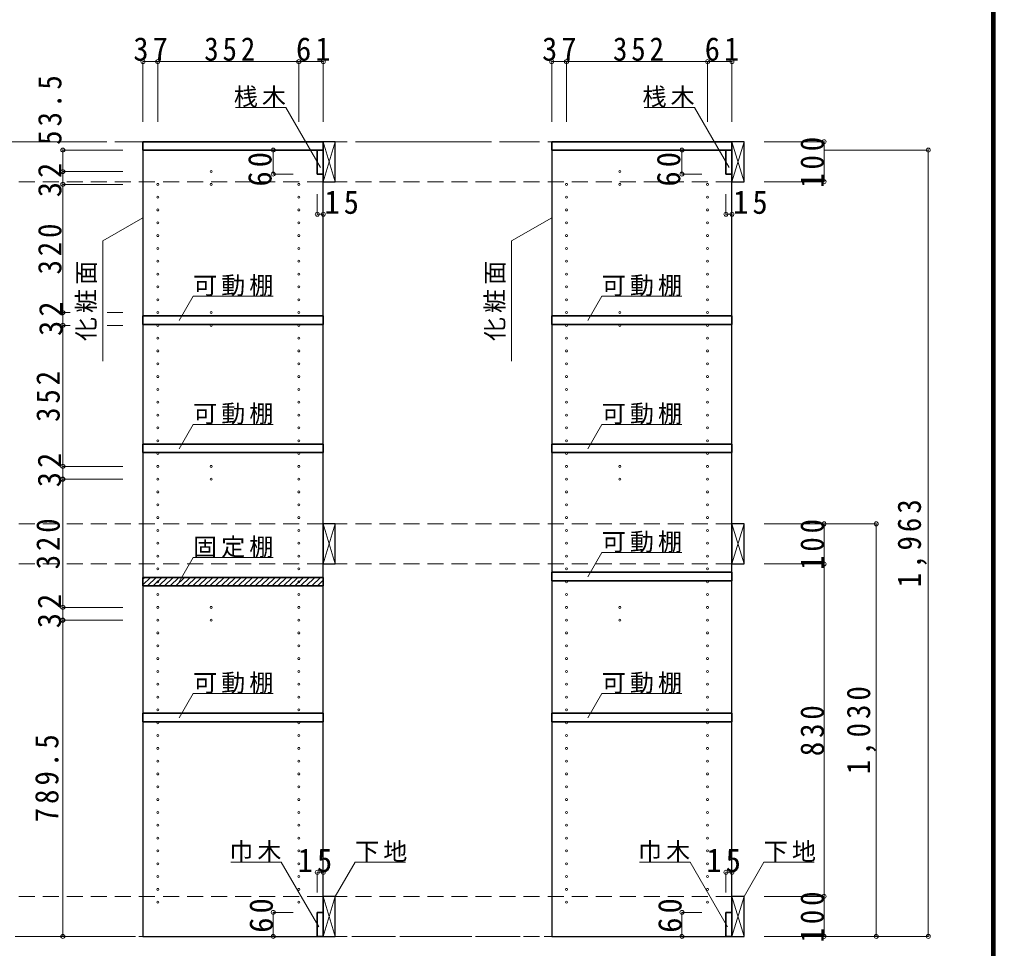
# Model space of a CAD drawing. Units: millimetres at full size, sheet at 1:20; details may follow other scales. Extents: x -3922 to 3878, y -2932 to 2722.
# Drawn here: x 1445 to 3878, y -1741 to 578 of the extents above; entities that cross this region are included whole.
import ezdxf

# ---------------------------------------------------------------- set-up
doc = ezdxf.new("R2010")
doc.units = ezdxf.units.MM
doc.header["$LTSCALE"] = 20
doc.header["$PDMODE"] = 32
doc.header["$PDSIZE"] = 10
doc.linetypes.add('CHAIN1', pattern=[8, 5, -1, 1, -1])
doc.linetypes.add('DASHED2', pattern=[3, 2, -1])
for name, color, linetype, lineweight in [('0-2_本体', 2, 'Continuous', 35), ('0-3_固定棚', 3, 'Continuous', 25), ('0-4_可動棚', 3, 'Continuous', 25), ('0-5_側板', 4, 'Continuous', 9), ('0-7_桟木・巾木', 2, 'Continuous', 35), ('0-8_', 3, 'Continuous', 25), ('0-A_文字', 7, 'Continuous', 18), ('0-B_寸法', 7, 'Continuous', 9), ('0-C_ハッチ', 4, 'Continuous', 9), ('F-1_枠', 6, 'Continuous', 40)]:
    doc.layers.add(name, color=color, linetype=linetype, lineweight=lineweight)
doc.styles.add('ＭＳ ゴシック', font='')
doc.styles.get('ＭＳ ゴシック').set_extended_font_data('MS Gothic')

msp = doc.modelspace()

# ---------------------------------------------------------------- linework, layer by layer
at = {"layer": '0-2_本体'}
for p, q in [((1752.82, 272.73), (2202.82, 272.73)), ((2202.82, 272.73), (2202.82, 251.73)), ((2772.82, 272.73), (3222.82, 272.73)), ((3222.82, 272.73), (3222.82, 251.73))]:
    msp.add_line(p, q, dxfattribs=at)
for points in [[(2202.82, 251.73), (1752.82, 251.73), (1752.82, 272.73)], [(3222.82, 251.73), (2772.82, 251.73), (2772.82, 272.73)]]:
    msp.add_lwpolyline(points, dxfattribs=at)
at = {"layer": '0-3_固定棚', "color": 2, "lineweight": 35}
for p, q in [((1752.82, -815.27), (2202.82, -815.27)), ((2202.82, -815.27), (2202.82, -836.27))]:
    msp.add_line(p, q, dxfattribs=at)
msp.add_lwpolyline([(1752.82, -815.27), (1752.82, -836.27), (2202.82, -836.27)], dxfattribs=at)
at = {"layer": '0-4_可動棚', "color": 2, "lineweight": 35}
for p, q in [((2202.82, -162.27), (1752.82, -162.27)), ((1752.82, -183.27), (1752.82, -162.27)), ((2202.82, -162.27), (2202.82, -183.27)), ((3222.82, -162.27), (2772.82, -162.27)), ((2772.82, -183.27), (2772.82, -162.27)), ((3222.82, -162.27), (3222.82, -183.27)), ((2202.82, -183.27), (1752.82, -183.27)), ((3222.82, -183.27), (2772.82, -183.27)), ((2202.82, -482.27), (1752.82, -482.27)), ((1752.82, -503.27), (1752.82, -482.27)), ((2202.82, -482.27), (2202.82, -503.27)), ((3222.82, -482.27), (2772.82, -482.27)), ((2772.82, -503.27), (2772.82, -482.27)), ((3222.82, -482.27), (3222.82, -503.27)), ((2202.82, -503.27), (1752.82, -503.27)), ((3222.82, -503.27), (2772.82, -503.27)), ((3222.82, -802.27), (2772.82, -802.27)), ((2772.82, -823.27), (2772.82, -802.27)), ((3222.82, -802.27), (3222.82, -823.27)), ((3222.82, -823.27), (2772.82, -823.27)), ((2202.82, -1154.27), (1752.82, -1154.27)), ((1752.82, -1175.27), (1752.82, -1154.27)), ((2202.82, -1154.27), (2202.82, -1175.27)), ((3222.82, -1154.27), (2772.82, -1154.27)), ((2772.82, -1175.27), (2772.82, -1154.27)), ((3222.82, -1154.27), (3222.82, -1175.27)), ((2202.82, -1175.27), (1752.82, -1175.27)), ((3222.82, -1175.27), (2772.82, -1175.27))]:
    msp.add_line(p, q, dxfattribs=at)
at = {"layer": '0-5_側板', "color": 3, "lineweight": 25}
for p, q in [((2202.82, 251.73), (1752.82, 251.73)), ((2202.82, -1711.27), (2202.82, 251.73)), ((3222.82, 251.73), (2772.82, 251.73)), ((3222.82, -1711.27), (3222.82, 251.73))]:
    msp.add_line(p, q, dxfattribs=at)
for points in [[(1752.82, 251.73), (1752.82, -1711.27), (2202.82, -1711.27)], [(2772.82, 251.73), (2772.82, -1711.27), (3222.82, -1711.27)]]:
    msp.add_lwpolyline(points, dxfattribs=at)
at = {"layer": '0-5_側板'}
for centre in [(1922.82, 198.23), (2942.82, 198.23), (1789.82, 166.23), (1922.82, 166.23), (2141.82, 166.23), (2809.82, 166.23), (2942.82, 166.23), (3161.82, 166.23), (1789.82, 134.23), (2141.82, 134.23), (2809.82, 134.23), (3161.82, 134.23), (1789.82, 102.23), (2141.82, 102.23), (2809.82, 102.23), (3161.82, 102.23), (1789.82, 70.23), (2141.82, 70.23), (2809.82, 70.23), (3161.82, 70.23), (1789.82, 38.23), (2141.82, 38.23), (2809.82, 38.23), (3161.82, 38.23), (1789.82, 6.23), (2141.82, 6.23), (2809.82, 6.23), (3161.82, 6.23), (1789.82, -25.77), (2141.82, -25.77), (2809.82, -25.77), (3161.82, -25.77), (1789.82, -57.77), (2141.82, -57.77), (2809.82, -57.77), (3161.82, -57.77), (1789.82, -89.77), (2141.82, -89.77), (2809.82, -89.77), (3161.82, -89.77), (1789.82, -121.77), (2141.82, -121.77), (2809.82, -121.77), (3161.82, -121.77), (1789.82, -153.77), (1922.82, -153.77), (2141.82, -153.77), (2809.82, -153.77), (2942.82, -153.77), (3161.82, -153.77), (1789.82, -185.77), (1922.82, -185.77), (2141.82, -185.77), (2809.82, -185.77), (2942.82, -185.77), (3161.82, -185.77), (1789.82, -217.77), (2141.82, -217.77), (2809.82, -217.77), (3161.82, -217.77), (1789.82, -249.77), (2141.82, -249.77), (2809.82, -249.77), (3161.82, -249.77), (1789.82, -281.77), (2141.82, -281.77), (2809.82, -281.77), (3161.82, -281.77), (1789.82, -313.77), (2141.82, -313.77), (2809.82, -313.77), (3161.82, -313.77), (1789.82, -345.77), (2141.82, -345.77), (2809.82, -345.77), (3161.82, -345.77), (1789.82, -377.77), (2141.82, -377.77), (2809.82, -377.77), (3161.82, -377.77), (1789.82, -409.77), (2141.82, -409.77), (2809.82, -409.77), (3161.82, -409.77), (1789.82, -441.77), (2141.82, -441.77), (2809.82, -441.77), (3161.82, -441.77), (1789.82, -473.77), (2141.82, -473.77), (2809.82, -473.77), (3161.82, -473.77), (1789.82, -505.77), (2141.82, -505.77), (2809.82, -505.77), (3161.82, -505.77), (1789.82, -537.77), (1922.82, -537.77), (2141.82, -537.77), (2809.82, -537.77), (2942.82, -537.77), (3161.82, -537.77), (1789.82, -569.77), (1922.82, -569.77), (2141.82, -569.77), (2809.82, -569.77), (2942.82, -569.77), (3161.82, -569.77), (1789.82, -601.77), (2141.82, -601.77), (2809.82, -601.77), (3161.82, -601.77), (1789.82, -633.77), (2141.82, -633.77), (2809.82, -633.77), (3161.82, -633.77), (1789.82, -665.77), (2141.82, -665.77), (2809.82, -665.77), (3161.82, -665.77), (1789.82, -697.77), (2141.82, -697.77), (2809.82, -697.77), (3161.82, -697.77), (1789.82, -729.77), (2141.82, -729.77), (2809.82, -729.77), (3161.82, -729.77), (1789.82, -761.77), (2141.82, -761.77), (2809.82, -761.77), (3161.82, -761.77), (1789.82, -793.77), (2141.82, -793.77), (2809.82, -793.77), (3161.82, -793.77), (1789.82, -825.77), (2141.82, -825.77), (2809.82, -825.77), (3161.82, -825.77), (1789.82, -857.77), (2141.82, -857.77), (2809.82, -857.77), (3161.82, -857.77), (1789.82, -889.77), (1922.82, -889.77), (2141.82, -889.77), (2809.82, -889.77), (2942.82, -889.77), (3161.82, -889.77), (1789.82, -921.77), (1922.82, -921.77), (2141.82, -921.77), (2809.82, -921.77), (2942.82, -921.77), (3161.82, -921.77), (1789.82, -953.77), (2141.82, -953.77), (2809.82, -953.77), (3161.82, -953.77), (1789.82, -985.77), (2141.82, -985.77), (2809.82, -985.77), (3161.82, -985.77), (1789.82, -1017.77), (2141.82, -1017.77), (2809.82, -1017.77), (3161.82, -1017.77), (1789.82, -1049.77), (2141.82, -1049.77), (2809.82, -1049.77), (3161.82, -1049.77), (1789.82, -1081.77), (2141.82, -1081.77), (2809.82, -1081.77), (3161.82, -1081.77), (1789.82, -1113.77), (2141.82, -1113.77), (2809.82, -1113.77), (3161.82, -1113.77), (1789.82, -1145.77), (2141.82, -1145.77), (2809.82, -1145.77), (3161.82, -1145.77), (1789.82, -1177.77), (2141.82, -1177.77), (2809.82, -1177.77), (3161.82, -1177.77), (1789.82, -1209.77), (2141.82, -1209.77), (2809.82, -1209.77), (3161.82, -1209.77), (1789.82, -1241.77), (2141.82, -1241.77), (2809.82, -1241.77), (3161.82, -1241.77), (1789.82, -1273.77), (2141.82, -1273.77), (2809.82, -1273.77), (3161.82, -1273.77), (1789.82, -1305.77), (2141.82, -1305.77), (2809.82, -1305.77), (3161.82, -1305.77), (1789.82, -1337.77), (2141.82, -1337.77), (2809.82, -1337.77), (3161.82, -1337.77), (1789.82, -1369.77), (2141.82, -1369.77), (2809.82, -1369.77), (3161.82, -1369.77), (1789.82, -1401.77), (2141.82, -1401.77), (2809.82, -1401.77), (3161.82, -1401.77), (1789.82, -1433.77), (2141.82, -1433.77), (2809.82, -1433.77), (3161.82, -1433.77), (1789.82, -1465.77), (2141.82, -1465.77), (2809.82, -1465.77), (3161.82, -1465.77), (1789.82, -1497.77), (2141.82, -1497.77), (2809.82, -1497.77), (3161.82, -1497.77), (1789.82, -1529.77), (2141.82, -1529.77), (2809.82, -1529.77), (3161.82, -1529.77), (1789.82, -1561.77), (2141.82, -1561.77), (2809.82, -1561.77), (3161.82, -1561.77), (1789.82, -1593.77), (2141.82, -1593.77), (2809.82, -1593.77), (3161.82, -1593.77), (1789.82, -1625.77), (2141.82, -1625.77), (2809.82, -1625.77), (3161.82, -1625.77)]:
    msp.add_circle(centre, 2.5, dxfattribs=at)
at = {"layer": '0-7_桟木・巾木'}
for p, q in [((2202.82, 251.73), (2187.82, 251.73)), ((2187.82, 191.73), (2187.82, 251.73)), ((2202.82, 251.73), (2202.82, 191.73)), ((3222.82, 251.73), (3207.82, 251.73)), ((3207.82, 191.73), (3207.82, 251.73)), ((3222.82, 251.73), (3222.82, 191.73)), ((2187.82, -1651.27), (2202.82, -1651.27)), ((2202.82, -1651.27), (2202.82, -1711.27)), ((3207.82, -1651.27), (3222.82, -1651.27)), ((3222.82, -1651.27), (3222.82, -1711.27))]:
    msp.add_line(p, q, dxfattribs=at)
for points in [[(2202.82, 191.73), (2191.32, 191.73), (2187.82, 191.73)], [(3222.82, 191.73), (3211.32, 191.73), (3207.82, 191.73)], [(2202.82, -1711.27), (2187.82, -1711.27), (2187.82, -1651.27)], [(3222.82, -1711.27), (3207.82, -1711.27), (3207.82, -1651.27)]]:
    msp.add_lwpolyline(points, dxfattribs=at)
at = {"layer": '0-8_'}
for p, q in [((2202.82, 272.73), (2202.82, 172.73)), ((2232.82, 272.73), (2202.82, 272.73)), ((2232.82, 172.73), (2232.82, 272.73)), ((3222.82, 272.73), (3222.82, 172.73)), ((3252.82, 272.73), (3222.82, 272.73)), ((3252.82, 172.73), (3252.82, 272.73)), ((2202.82, 172.73), (2232.82, 172.73)), ((3222.82, 172.73), (3252.82, 172.73)), ((2202.82, -681.27), (2202.82, -781.27)), ((2232.82, -681.27), (2202.82, -681.27)), ((2232.82, -781.27), (2232.82, -681.27)), ((3222.82, -681.27), (3222.82, -781.27)), ((3252.82, -681.27), (3222.82, -681.27)), ((3252.82, -781.27), (3252.82, -681.27)), ((2202.82, -781.27), (2232.82, -781.27)), ((3222.82, -781.27), (3252.82, -781.27)), ((2202.82, -1611.27), (2202.82, -1711.27)), ((2232.82, -1611.27), (2202.82, -1611.27)), ((2232.82, -1711.27), (2232.82, -1611.27)), ((3222.82, -1611.27), (3222.82, -1711.27)), ((3252.82, -1611.27), (3222.82, -1611.27)), ((3252.82, -1711.27), (3252.82, -1611.27)), ((2202.82, -1711.27), (2232.82, -1711.27)), ((3222.82, -1711.27), (3252.82, -1711.27))]:
    msp.add_line(p, q, dxfattribs=at)
at = {"layer": '0-8_', "color": 7, "lineweight": 18}
for p, q in [((2202.82, 172.73), (2232.82, 272.73)), ((2202.82, 272.73), (2232.82, 172.73)), ((3222.82, 172.73), (3252.82, 272.73)), ((3222.82, 272.73), (3252.82, 172.73)), ((2202.82, -781.27), (2232.82, -681.27)), ((2202.82, -681.27), (2232.82, -781.27)), ((3222.82, -781.27), (3252.82, -681.27)), ((3222.82, -681.27), (3252.82, -781.27)), ((2202.82, -1711.27), (2232.82, -1611.27)), ((2202.82, -1611.27), (2232.82, -1711.27)), ((3222.82, -1711.27), (3252.82, -1611.27)), ((3222.82, -1611.27), (3252.82, -1711.27))]:
    msp.add_line(p, q, dxfattribs=at)
at = {"layer": '0-A_文字', "linetype": 'CHAIN1'}
for p, q in [((3222.82, 272.73), (-3166.18, 272.73)), ((-3166.18, -1711.27), (3222.82, -1711.27))]:
    msp.add_line(p, q, dxfattribs=at)
at = {"layer": '0-A_文字'}
for p, q in [((1752.82, 82.66), (1652.82, 24.93)), ((2772.82, 82.66), (2672.82, 24.93)), ((1652.82, -275.07), (1652.82, 24.93)), ((2672.82, -275.07), (2672.82, 24.93)), ((1842.8, -173.79), (1877.82, -113.14)), ((2077.82, -113.14), (1877.82, -113.14)), ((2862.8, -173.79), (2897.82, -113.14)), ((3097.82, -113.14), (2897.82, -113.14)), ((1842.8, -493.79), (1877.82, -433.14)), ((2077.82, -433.14), (1877.82, -433.14)), ((2862.8, -493.79), (2897.82, -433.14)), ((3097.82, -433.14), (2897.82, -433.14)), ((2862.8, -813.79), (2897.82, -753.14)), ((3097.82, -753.14), (2897.82, -753.14)), ((1842.8, -826.33), (1877.82, -765.68)), ((2077.82, -765.68), (1877.82, -765.68)), ((1842.8, -1165.79), (1877.82, -1105.14)), ((2077.82, -1105.14), (1877.82, -1105.14)), ((2862.8, -1165.79), (2897.82, -1105.14)), ((3097.82, -1105.14), (2897.82, -1105.14)), ((2098.04, -1525.68), (1972.01, -1525.68)), ((2191.42, -1687.41), (2098.04, -1525.68)), ((3118.04, -1525.68), (2992.01, -1525.68)), ((3211.42, -1687.41), (3118.04, -1525.68))]:
    msp.add_line(p, q, dxfattribs=at)
for points in [[(2196.15, 208.2), (2109.47, 358.32), (1983.45, 358.32)], [(3216.15, 208.2), (3129.47, 358.32), (3003.45, 358.32)], [(2232.82, -1611.27), (2282.24, -1525.68), (2408.26, -1525.68)], [(3252.82, -1611.27), (3302.24, -1525.68), (3428.26, -1525.68)]]:
    msp.add_lwpolyline(points, dxfattribs=at)
at = {"layer": '0-B_寸法', "color": 4}
for p, q in [((1752.82, 472.73), (1752.82, 322.73)), ((1752.82, 472.73), (2202.82, 472.73)), ((1789.82, 472.73), (1789.82, 322.73)), ((2141.82, 472.73), (2141.82, 322.73)), ((2202.82, 472.73), (2202.82, 322.73)), ((2772.82, 472.73), (2772.82, 322.73)), ((2772.82, 472.73), (3222.82, 472.73)), ((2809.82, 472.73), (2809.82, 322.73)), ((3161.82, 472.73), (3161.82, 322.73)), ((3222.82, 472.73), (3222.82, 322.73)), ((3452.82, 272.73), (3302.82, 272.73)), ((3452.82, 272.73), (3452.82, 172.73)), ((1552.82, 251.73), (1552.82, 198.23)), ((1702.82, 251.73), (1552.82, 251.73)), ((2077.82, 251.73), (2077.82, 191.73)), ((2077.82, 251.73), (2127.82, 251.73)), ((3097.82, 251.73), (3097.82, 191.73)), ((3097.82, 251.73), (3147.82, 251.73)), ((3712.82, 251.73), (3452.82, 251.73)), ((3712.82, 251.73), (3712.82, -1711.27)), ((1552.82, 198.23), (1552.82, 166.23)), ((1702.82, 198.23), (1552.82, 198.23)), ((2077.82, 191.73), (2127.82, 191.73)), ((3097.82, 191.73), (3147.82, 191.73)), ((3452.82, 172.73), (3302.82, 172.73)), ((1552.82, 166.23), (1552.82, -153.77)), ((1702.82, 166.23), (1552.82, 166.23)), ((2187.82, 91.73), (2187.82, 141.73)), ((2202.82, 91.73), (2202.82, 141.73)), ((3207.82, 91.73), (3207.82, 141.73)), ((3222.82, 91.73), (3222.82, 141.73)), ((2187.82, 91.73), (2202.82, 91.73)), ((3207.82, 91.73), (3222.82, 91.73)), ((1552.82, -153.77), (1552.82, -185.77)), ((1571.31, -153.77), (1552.82, -153.77)), ((1702.82, -153.77), (1663.07, -153.77)), ((1552.82, -185.77), (1552.82, -537.77)), ((1571.31, -185.77), (1552.82, -185.77)), ((1702.82, -185.77), (1663.07, -185.77)), ((1552.82, -537.77), (1552.82, -569.77)), ((1702.82, -537.77), (1552.82, -537.77)), ((1552.82, -569.77), (1552.82, -889.77)), ((1702.82, -569.77), (1552.82, -569.77)), ((3582.82, -681.27), (3302.82, -681.27)), ((3452.82, -781.27), (3452.82, -681.27)), ((3582.82, -1711.27), (3582.82, -681.27)), ((3452.82, -781.27), (3302.82, -781.27)), ((3452.82, -1611.27), (3452.82, -781.27)), ((1552.82, -889.77), (1552.82, -921.77)), ((1702.82, -889.77), (1552.82, -889.77)), ((1702.82, -921.77), (1552.82, -921.77)), ((1552.82, -1711.27), (1552.82, -921.77)), ((2187.82, -1551.27), (2202.82, -1551.27)), ((2187.82, -1551.27), (2187.82, -1601.27)), ((2202.82, -1551.27), (2202.82, -1601.27)), ((3207.82, -1551.27), (3222.82, -1551.27)), ((3207.82, -1551.27), (3207.82, -1601.27)), ((3222.82, -1551.27), (3222.82, -1601.27)), ((3452.82, -1611.27), (3302.82, -1611.27)), ((3452.82, -1711.27), (3452.82, -1611.27)), ((2077.82, -1651.27), (2077.82, -1711.27)), ((2077.82, -1651.27), (2127.82, -1651.27)), ((3097.82, -1651.27), (3097.82, -1711.27)), ((3097.82, -1651.27), (3147.82, -1651.27)), ((1552.82, -1711.27), (1702.82, -1711.27)), ((2077.82, -1711.27), (2127.82, -1711.27)), ((3097.82, -1711.27), (3147.82, -1711.27)), ((3712.82, -1711.27), (3302.82, -1711.27))]:
    msp.add_line(p, q, dxfattribs=at)
at = {"layer": '0-B_寸法', "color": 4, "linetype": 'DASHED2'}
for p, q in [((3222.82, 272.73), (-3166.18, 272.73)), ((3222.82, 172.73), (-3166.18, 172.73)), ((3222.82, -681.27), (-3166.18, -681.27)), ((3222.82, -781.27), (-3166.18, -781.27)), ((3222.82, -1611.27), (-3166.18, -1611.27)), ((3222.82, -1711.27), (-3166.18, -1711.27))]:
    msp.add_line(p, q, dxfattribs=at)
at = {"layer": '0-B_寸法'}
for p in [(1752.82, 472.73), (1789.82, 472.73), (2141.82, 472.73), (2202.82, 472.73), (2772.82, 472.73), (2809.82, 472.73), (3161.82, 472.73), (3222.82, 472.73), (3452.82, 272.73), (1552.82, 251.73), (2077.82, 251.73), (3097.82, 251.73), (3712.82, 251.73), (1552.82, 198.23), (2077.82, 191.73), (3097.82, 191.73), (1552.82, 166.23), (3452.82, 172.73), (2187.82, 91.73), (2202.82, 91.73), (3207.82, 91.73), (3222.82, 91.73), (1552.82, -153.77), (1552.82, -185.77), (1552.82, -537.77), (1552.82, -569.77), (3452.82, -681.27), (3582.82, -681.27), (3452.82, -781.27), (1552.82, -889.77), (1552.82, -921.77), (2187.82, -1551.27), (2202.82, -1551.27), (3207.82, -1551.27), (3222.82, -1551.27), (3452.82, -1611.27), (2077.82, -1651.27), (3097.82, -1651.27), (1552.82, -1711.27), (2077.82, -1711.27), (3097.82, -1711.27), (3452.82, -1711.27), (3582.82, -1711.27), (3712.82, -1711.27)]:
    msp.add_point(p, dxfattribs=at)
at = {"layer": '0-C_ハッチ'}
for p, q in [((1752.82, -819.65), (1757.2, -815.27)), ((1752.82, -833.79), (1771.35, -815.27)), ((1764.49, -836.27), (1785.49, -815.27)), ((1778.63, -836.27), (1799.63, -815.27)), ((1792.77, -836.27), (1813.77, -815.27)), ((1806.91, -836.27), (1827.91, -815.27)), ((1821.06, -836.27), (1842.06, -815.27)), ((1835.2, -836.27), (1856.2, -815.27)), ((1849.34, -836.27), (1870.34, -815.27)), ((1863.48, -836.27), (1884.48, -815.27)), ((1877.63, -836.27), (1898.63, -815.27)), ((1891.77, -836.27), (1912.77, -815.27)), ((1905.91, -836.27), (1926.91, -815.27)), ((1920.05, -836.27), (1941.05, -815.27)), ((1934.19, -836.27), (1955.19, -815.27)), ((1948.34, -836.27), (1969.34, -815.27)), ((1962.48, -836.27), (1983.48, -815.27)), ((1976.62, -836.27), (1997.62, -815.27)), ((1990.76, -836.27), (2011.76, -815.27)), ((2004.9, -836.27), (2025.9, -815.27)), ((2019.05, -836.27), (2040.05, -815.27)), ((2033.19, -836.27), (2054.19, -815.27)), ((2047.33, -836.27), (2068.33, -815.27)), ((2061.47, -836.27), (2082.47, -815.27)), ((2075.61, -836.27), (2096.61, -815.27)), ((2089.76, -836.27), (2110.76, -815.27)), ((2103.9, -836.27), (2124.9, -815.27)), ((2118.04, -836.27), (2139.04, -815.27)), ((2132.18, -836.27), (2153.18, -815.27)), ((2146.33, -836.27), (2167.33, -815.27)), ((2160.47, -836.27), (2181.47, -815.27)), ((2174.61, -836.27), (2195.61, -815.27)), ((2188.75, -836.27), (2202.82, -822.2))]:
    msp.add_line(p, q, dxfattribs=at)
at = {"layer": 'F-1_枠'}
for p, q in [((3871.3, 2722.29), (3871.3, -2864.37)), ((3874.63, 2722.29), (3874.63, -2864.37)), ((3877.97, 2722.29), (3877.97, -2864.37))]:
    msp.add_line(p, q, dxfattribs=at)

# ---------------------------------------------------------------- texts
at = {"layer": '0-A_文字', "char_height": 43.99, "attachment_point": 7, "style": 'ＭＳ ゴシック'}
for s, insert in [('\\T1.17;桟木', (1979.47, 358.32)), ('\\T1.17;桟木', (2999.47, 358.32)), ('\\T1.17;可動棚', (1877.82, -113.14)), ('\\T1.17;可動棚', (2897.82, -113.14)), ('\\T1.17;可動棚', (1877.82, -433.14)), ('\\T1.17;可動棚', (2897.82, -433.14)), ('\\T1.17;可動棚', (2897.82, -753.14)), ('\\T1.17;固定棚', (1877.82, -765.68)), ('\\T1.17;可動棚', (1877.82, -1105.14)), ('\\T1.17;可動棚', (2897.82, -1105.14)), ('\\T1.17;巾木', (1968.04, -1525.68)), ('\\T1.17;下地', (2282.24, -1525.68)), ('\\T1.17;巾木', (2988.04, -1525.68)), ('\\T1.17;下地', (3302.24, -1525.68))]:
    msp.add_mtext(s, dxfattribs=dict(at, insert=insert))
at = {"layer": '0-A_文字', "char_height": 43.99, "attachment_point": 7, "rotation": 90, "style": 'ＭＳ ゴシック'}
for insert in [(1637.82, -225.07), (2657.82, -225.07)]:
    msp.add_mtext('\\T1.17;化粧面', dxfattribs=dict(at, insert=insert))
at = {"layer": '0-B_寸法', "char_height": 58.65, "attachment_point": 7, "style": 'ＭＳ ゴシック'}
for s, insert in [('\\T1.27;\\W0.95;37', (1728.82, 473.94)), ('\\T1.27;\\W0.9;352', (1905.82, 473.94)), ('\\T1.27;\\W0.95;61', (2134.82, 473.94)), ('\\T1.27;\\W0.95;37', (2748.82, 473.94)), ('\\T1.27;\\W0.9;352', (2925.82, 473.94)), ('\\T1.27;\\W0.95;61', (3154.82, 473.94)), ('\\T1.27;\\W0.95;15', (2205.71, 91.73)), ('\\T1.27;\\W0.95;15', (3225.71, 91.73)), ('\\T1.27;\\W0.95;15', (2138.97, -1551.27)), ('\\T1.27;\\W0.95;15', (3158.97, -1551.27))]:
    msp.add_mtext(s, dxfattribs=dict(at, insert=insert))
at = {"layer": '0-B_寸法', "char_height": 58.65, "attachment_point": 7, "rotation": 90, "style": 'ＭＳ ゴシック'}
for s, insert in [('\\T1.28;\\W0.9;53.5', (1550.21, 264.81)), ('\\T1.27;\\W0.9;100', (3452.82, 157.73)), ('\\T1.27;\\W0.95;60', (2074.62, 160.86)), ('\\T1.27;\\W0.95;60', (3094.62, 160.86)), ('\\T1.27;\\W0.95;32', (1550.21, 134.1)), ('\\T1.27;\\W0.9;320', (1550.21, -58.77)), ('\\T1.27;\\W0.95;32', (1552.82, -212.27)), ('\\T1.27;\\W0.9;352', (1545.91, -426.77)), ('\\T1.27;\\W0.95;32', (1549.31, -589.89)), ('\\T1.28;\\W0.9;1,963', (3709.5, -839.77)), ('\\T1.27;\\W0.9;320', (1545.91, -794.77)), ('\\T1.27;\\W0.9;100', (3452.82, -796.27)), ('\\T1.27;\\W0.95;32', (1549.31, -941.89)), ('\\T1.28;\\W0.9;1,030', (3582.82, -1306.27)), ('\\T1.27;\\W0.9;830', (3452.82, -1261.27)), ('\\T1.28;\\W0.9;789.5', (1542.82, -1426.52)), ('\\T1.27;\\W0.9;100', (3452.82, -1726.27)), ('\\T1.27;\\W0.95;60', (2077.82, -1702.05)), ('\\T1.27;\\W0.95;60', (3097.82, -1702.05))]:
    msp.add_mtext(s, dxfattribs=dict(at, insert=insert))

doc.saveas('drawing.dxf')
